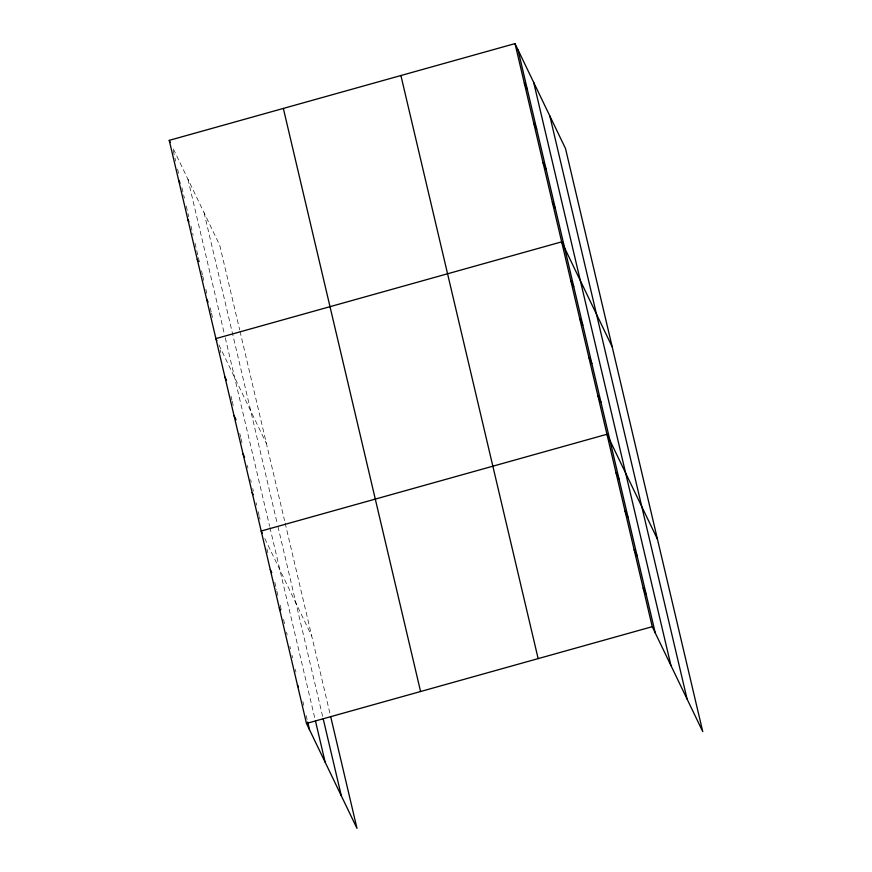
<?xml version="1.0" encoding="UTF-8"?>
<svg xmlns="http://www.w3.org/2000/svg" width="872" height="872" viewBox="0 0 872 872"><rect width="100%" height="100%" fill="white"/><g stroke="black" fill="none" stroke-linecap="round" stroke-linejoin="round"><path stroke-width="0.65" stroke-dasharray="4.36 3.27" d="M173.43 149.058L219.755 245.315L239.669 329.899M218.927 344.887L266.418 443.565M264.805 538.514L311.707 635.982M239.974 331.229L284.534 520.53M285.144 523.102L330.433 715.52M204.081 212.757L277.318 523.887M277.917 526.448L322.913 717.591M187.938 179.207L224.649 335.164M225.27 337.802L269.622 526.252M269.928 527.538L315.217 719.956M173.201 150.605L175.686 161.178M177.55 169.114L179.109 175.719M181.91 187.611L184.395 198.184M186.27 206.119L188.755 216.692M190.935 225.946L193.104 235.189M194.979 243.125L198.086 256.335M198.402 257.665L199.95 264.271M201.508 270.876L202.446 274.844M202.751 276.162L204.31 282.768M205.868 289.384L206.795 293.341M210.217 307.881L211.155 311.849M211.46 313.168L213.019 319.784M220.136 350.021L220.736 352.582M231.004 396.204L231.908 400.052M232.214 401.338L233.424 406.461M239.767 433.406L240.672 437.254M240.966 438.529L242.176 443.663M247.31 465.474L247.921 468.035M250.635 479.578L251.234 482.151M252.749 488.56L253.349 491.132M256.074 502.675L256.673 505.237M258.177 511.657L259.093 515.505M259.387 516.78L259.998 519.352M266.941 548.848L267.846 552.706M274.789 582.202L276.598 589.897M276.904 591.183L278.114 596.317M280.228 605.299L281.427 610.422M283.542 619.403L284.752 624.537M286.561 632.233L287.171 634.794M289.886 646.348L290.485 648.91M292 655.319L292.6 657.891M295.325 669.434L295.924 671.996M302.867 701.502L303.772 705.35M306.192 715.618L307.097 719.465"/><path stroke-width="1.31" d="M330.728 716.795L356.997 828.4L306.486 723.444L169.244 140.359L515.003 43.6L565.514 148.556L702.756 731.641L652.245 626.685L515.003 43.6M306.486 723.444L652.245 626.685M524.334 83.254L527.353 89.533M533.664 122.898L536.683 129.176M542.994 162.552L546.025 168.83M552.325 202.195L555.355 208.484M612.177 346.805L561.666 241.849L215.907 338.608L216.91 340.701M570.724 280.337L573.743 286.615M579.782 318.814L582.801 325.093M588.84 357.302L591.859 363.58M597.898 395.779L600.917 402.068M657.466 539.223L606.956 434.267L261.197 531.026L262.21 533.119M616.014 472.755L619.033 479.033M625.071 511.232L628.091 517.51M634.129 549.72L637.149 555.998M643.187 588.197L646.207 594.486M169.244 140.359L170.247 142.452M178.575 180.014L180.09 183.153M187.905 219.657L188.919 221.75M197.246 259.311L198.249 261.404M206.577 298.954L208.081 302.104M224.965 377.096L226.48 380.236M234.023 415.573L236.04 419.759M243.081 454.061L244.596 457.201M252.139 492.538L253.153 494.642M270.255 569.514L271.77 572.653M279.312 607.991L280.326 610.084M297.428 684.956L298.442 687.06M549.84 115.998L687.082 699.082M533.697 82.448L670.939 665.532M518.023 49.878L655.264 632.963M400.902 75.526L538.144 658.611M283.346 108.433L420.587 691.518M323.218 718.866L341.334 795.842M315.522 721.242L325.18 762.292M307.696 722.027L309.516 729.722"/></g></svg>
